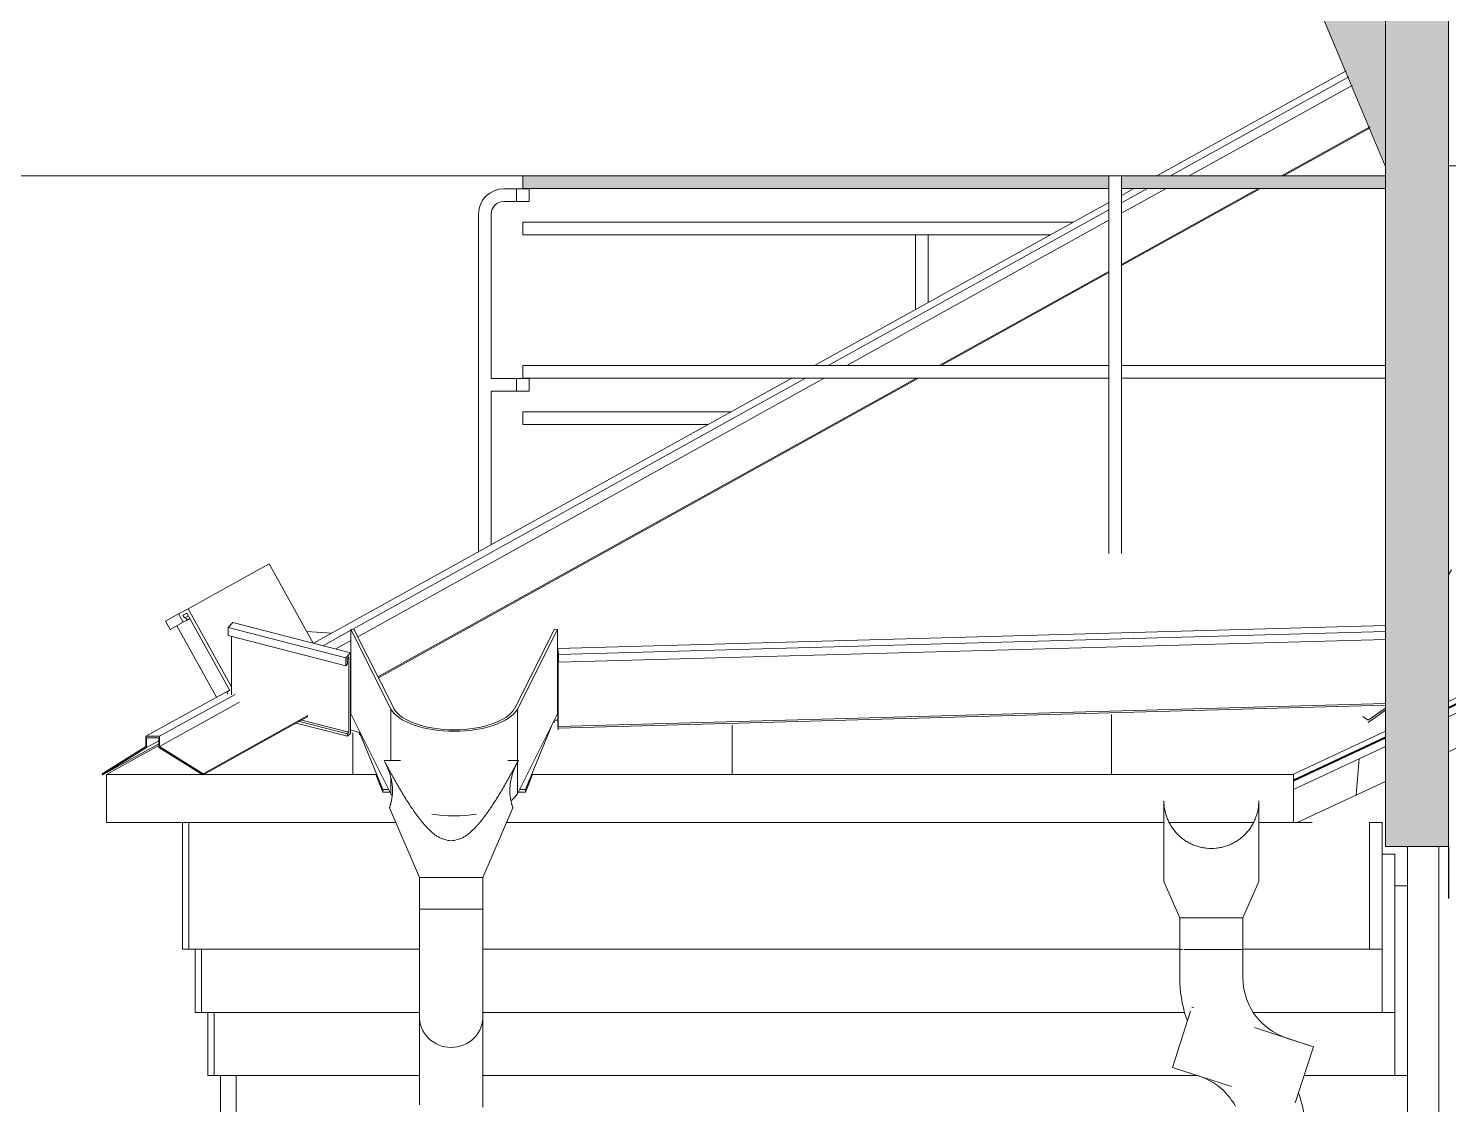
# Model space of a CAD drawing. Header units: millimetres. Extents: x -3929 to 624051, y 52832 to 514950.
# Drawn here: x 483219 to 485465, y 128100 to 129802 of the extents above; entities that cross this region are included whole.
import ezdxf

# ---------------------------------------------------------------- set-up
doc = ezdxf.new("R2010")
doc.units = ezdxf.units.MM
for name, color, linetype, lineweight in [('Антураж', 7, 'Continuous', 18), ('Крыша', 7, 'Continuous', 9), ('Крыша штриховка', 7, 'Continuous', 9), ('Обобщенные модели', 7, 'Continuous', 18), ('Ограждение', 7, 'Continuous', 9), ('Отметки', 7, 'Continuous', 9), ('Стены наружные', 7, 'Continuous', 18), ('Стены несущие', 7, 'Continuous', 30), ('Стены отделка', 7, 'Continuous', 30), ('ШТРИХОВКА', 252, 'Continuous', 15)]:
    doc.layers.add(name, color=color, linetype=linetype, lineweight=lineweight)

# ---------------------------------------------------------------- blocks, each defined once
blk = doc.blocks.new('Антураж 1 - Антураж 1-919835-Разрез 2-2')
at = {"layer": 'Антураж', "true_color": 0xfbfbf4}
blk.add_hatch(color=7, dxfattribs=at).paths.add_polyline_path([(1633.4, 16841.4), (1633.4, 17319.8), (1431.5, 17319.8), (1627.6, 16855.3)])
at = {"layer": 'Антураж'}
for p, q in [((1431.5, 17319.8), (1633.2, 16838.3)), ((1431.5, 17319.8), (1633.2, 16838.3)), ((1833.6, 16838.3), (1733.4, 16838.3))]:
    blk.add_line(p, q, dxfattribs=at)
blk = doc.blocks.new('Антураж 6 - Антураж 6-925259-Разрез 2-2')
at = {"layer": 'Антураж', "true_color": 0xfbfbf4}
blk.add_hatch(color=7, dxfattribs=at).paths.add_polyline_path([(1633.4, 15762.3), (1733.4, 15762.3), (1733.4, 17522.3), (1633.4, 17522.3), (1633.4, 15800)])
at = {"layer": 'Антураж'}
for p, q in [((1633.4, 15762.3), (1633.4, 17522.3)), ((1733.4, 17522.3), (1733.4, 15762.3)), ((1733.4, 15762.3), (1633.4, 15762.3))]:
    blk.add_line(p, q, dxfattribs=at)
blk = doc.blocks.new('Водосток - Тип 1 _карниз больше 490мм_-5158564-Разрез 2-2')
at = {"layer": 'Обобщенные модели'}
for p, q in [((75.7, 15898.4), (49.9, 15898.4)), ((262.3, 15898.4), (245.9, 15898.4)), ((58.5, 15823.4), (106.1, 15713.4)), ((206.1, 15713.4), (253.7, 15823.4)), ((106.1, 15713.4), (106.1, 15663.4)), ((156.1, 15713.4), (106.1, 15713.4)), ((206.1, 15713.4), (156.1, 15713.4)), ((206.1, 15663.4), (206.1, 15713.4)), ((106.1, 15663.4), (107.4, 15663.4)), ((106.1, 15663.4), (106.1, 15618.7)), ((107, 15663.4), (106.1, 15663.4)), ((116.7, 15663.4), (107.8, 15663.4)), ((117, 15663.4), (118.1, 15663.4)), ((134.3, 15663.4), (118.1, 15663.4)), ((134.4, 15663.4), (136.3, 15663.4)), ((156.1, 15663.4), (136.3, 15663.4)), ((175.9, 15663.4), (156.1, 15663.4)), ((175.9, 15663.4), (177.8, 15663.4)), ((194.1, 15663.4), (177.9, 15663.4)), ((194.1, 15663.4), (195.2, 15663.4)), ((204.4, 15663.4), (195.5, 15663.4)), ((204.8, 15663.4), (206.1, 15663.4)), ((206.1, 15663.4), (205.2, 15663.4)), ((206.1, 15618.7), (206.1, 15663.4)), ((106.1, 15492.2), (106.1, 15462.2)), ((106.1, 15492.2), (106.1, 15478.4)), ((106.1, 15476), (106.1, 15462.2)), ((206.1, 15462.2), (206.1, 15492.2)), ((206.1, 15478.4), (206.1, 15492.2)), ((206.1, 15462.2), (206.1, 15476))]:
    blk.add_line(p, q, dxfattribs=at)
at = {"layer": 'Обобщенные модели', "flags": 128}
for points in [[(106.1, 15618.7), (106.1, 15612.7), (106.1, 15606.7), (106.1, 15600.7), (106.1, 15594.8), (106.1, 15588.9), (106.1, 15583), (106.1, 15577.2), (106.1, 15571.5), (106.1, 15565.9), (106.1, 15560.3), (106.1, 15554.8), (106.1, 15549.4), (106.1, 15544.2), (106.1, 15539), (106.1, 15534), (106.1, 15529.1), (106.1, 15524.4), (106.1, 15519.8), (106.1, 15515.4), (106.1, 15511.1), (106.1, 15507), (106.1, 15503.1), (106.1, 15499.4), (106.1, 15495.8), (106.1, 15492.5), (106.1, 15489.3), (106.1, 15486.4), (106.1, 15483.7), (106.1, 15481.2), (106.1, 15478.9), (106.1, 15476.8), (106.1, 15476)], [(206.1, 15476), (206.1, 15478), (206.1, 15480.2), (206.1, 15482.6), (206.1, 15485.2), (206.1, 15488.1), (206.1, 15491.1), (206.1, 15494.4), (206.1, 15497.9), (206.1, 15501.5), (206.1, 15505.3), (206.1, 15509.4), (206.1, 15513.6), (206.1, 15517.9), (206.1, 15522.4), (206.1, 15527.1), (206.1, 15531.9), (206.1, 15536.9), (206.1, 15542), (206.1, 15547.2), (206.1, 15552.6), (206.1, 15558), (206.1, 15563.5), (206.1, 15569.1), (206.1, 15574.8), (206.1, 15580.6), (206.1, 15586.5), (206.1, 15592.3), (206.1, 15598.3), (206.1, 15604.2), (206.1, 15610.2), (206.1, 15616.2), (206.1, 15618.7)], [(106.1, 15353.7), (106.1, 15359.6), (106.1, 15365.5), (106.1, 15371.4), (106.1, 15377.2), (106.1, 15382.9), (106.1, 15388.6), (106.1, 15394.2), (106.1, 15399.6), (106.1, 15405), (106.1, 15410.3), (106.1, 15415.4), (106.1, 15420.4), (106.1, 15425.3), (106.1, 15430.1), (106.1, 15434.7), (106.1, 15439.1), (106.1, 15443.4), (106.1, 15447.4), (106.1, 15451.4), (106.1, 15455.1), (106.1, 15458.6), (106.1, 15462), (106.1, 15465.1), (106.1, 15468), (106.1, 15470.8), (106.1, 15473.3), (106.1, 15475.6), (106.1, 15477.6), (106.1, 15478.4)], [(206.1, 15478.4), (206.1, 15476.4), (206.1, 15474.2), (206.1, 15471.8), (206.1, 15469.2), (206.1, 15466.4), (206.1, 15463.3), (206.1, 15460), (206.1, 15456.6), (206.1, 15452.9), (206.1, 15449.1), (206.1, 15445.1), (206.1, 15440.9), (206.1, 15436.5), (206.1, 15432), (206.1, 15427.3), (206.1, 15422.5), (206.1, 15417.5), (206.1, 15412.4), (206.1, 15407.2), (206.1, 15401.9), (206.1, 15396.4), (206.1, 15390.9), (206.1, 15385.3), (206.1, 15379.6), (206.1, 15373.8), (206.1, 15368), (206.1, 15362.1), (206.1, 15356.2), (206.1, 15350.2)]]:
    blk.add_lwpolyline(points, dxfattribs=at)
at = {"layer": 'Обобщенные модели'}
for centre, major_axis, start_param, end_param in [((156.1, 15492.2), (50, 0), 3.076108, 4.712389), ((156.1, 15492.2), (50, 0), 3.076108, 4.712389), ((156.1, 15492.2), (-50, 0), 1.570796, 3.211751), ((156.1, 15492.2), (50, 0), 4.712389, 6.353343), ((156.1, 15462.2), (50, 0), 3.141593, 3.199552), ((156.1, 15462.2), (50, 0), 3.141593, 3.199552), ((156.1, 15462.2), (-50, 0), 3.08609, 3.141593), ((156.1, 15462.2), (50, 0), 6.227683, 6.283185)]:
    blk.add_ellipse(centre, major_axis=major_axis, ratio=0.951057, start_param=start_param, end_param=end_param, dxfattribs=at)
for points, knots in [([(156.1, 15771.2), (152.4, 15771.6), (147.1, 15772.7), (141.4, 15774.8), (138.2, 15776.2), (135.9, 15777.4), (133.6, 15778.7), (130.7, 15780.7), (127.2, 15783.5), (123.9, 15786.5), (121.3, 15789), (119.3, 15790.9), (117.5, 15792.8), (115, 15795.4), (112.1, 15798.7), (108.7, 15802.9), (105.4, 15807.1), (102.1, 15811.3), (99, 15815.7), (96, 15820.1), (91.9, 15825.9), (87.1, 15833.4), (79.5, 15845.5), (70.5, 15860.8), (60, 15879.5), (53.2, 15892.1), (49.9, 15898.4)], [-1, -1, -1, -1, -0.9375, -0.90625, -0.890625, -0.875, -0.859375, -0.84375, -0.8125, -0.78125, -0.765625, -0.75, -0.734375, -0.71875, -0.6875, -0.65625, -0.625, -0.59375, -0.5625, -0.53125, -0.5, -0.4375, -0.375, -0.25, -0.125, 0, 0, 0, 0]), ([(49.9, 15898.4), (52.2, 15894.2), (56.2, 15885.7), (60, 15874.8), (61.9, 15866.2), (62.7, 15861.1), (63.1, 15857.1), (63.2, 15854.2), (63.3, 15851.4), (63.3, 15848.7), (63.2, 15846.1), (63, 15843.6), (62.7, 15841.2), (62.4, 15839), (62.1, 15836.9), (61.7, 15835), (61.3, 15833.2), (60.9, 15831.5), (60.5, 15830), (60.1, 15828.6), (59.8, 15827.4), (59.4, 15826), (58.9, 15824.6), (58.6, 15823.6), (58.5, 15823.4), (58.5, 15823.4)], [-1, -1, -1, -1, -0.9411765, -0.8823529, -0.8529412, -0.8235294, -0.8088235, -0.7941176, -0.7794118, -0.7647059, -0.75, -0.7352941, -0.7205882, -0.7058824, -0.6911765, -0.6764706, -0.6617647, -0.6470588, -0.6323529, -0.6176471, -0.6029412, -0.5882353, -0.5588235, -0.5294118, -0.5000318, -0.5000318, -0.5000318, -0.5000318]), ([(262.3, 15898.4), (259, 15892.1), (252.2, 15879.5), (241.7, 15860.8), (232.7, 15845.5), (225.1, 15833.4), (220.3, 15825.9), (216.2, 15820.1), (213.2, 15815.7), (210, 15811.3), (206.8, 15807.1), (203.5, 15802.9), (200.1, 15798.7), (197.2, 15795.4), (194.7, 15792.8), (192.9, 15790.9), (190.9, 15789), (188.3, 15786.5), (185, 15783.5), (181.5, 15780.7), (178.6, 15778.7), (176.3, 15777.4), (174, 15776.2), (170.8, 15774.8), (165.1, 15772.7), (159.8, 15771.6), (156.1, 15771.2)], [-1, -1, -1, -1, -0.875, -0.75, -0.625, -0.5625, -0.5, -0.46875, -0.4375, -0.40625, -0.375, -0.34375, -0.3125, -0.28125, -0.265625, -0.25, -0.234375, -0.21875, -0.1875, -0.15625, -0.140625, -0.125, -0.109375, -0.09375, -0.0625, 0, 0, 0, 0]), ([(253.7, 15823.4), (253.7, 15823.4), (253.6, 15823.6), (253.3, 15824.6), (252.8, 15826), (252.4, 15827.4), (252.1, 15828.6), (251.7, 15830), (251.3, 15831.5), (250.9, 15833.2), (250.5, 15835), (250.1, 15836.9), (249.8, 15839), (249.5, 15841.3), (249.2, 15843.6), (249, 15846.1), (248.9, 15848.7), (248.9, 15851.4), (249, 15854.2), (249.1, 15857.1), (249.5, 15861.1), (250.3, 15866.3), (252.2, 15874.8), (256, 15885.7), (260, 15894.2), (262.3, 15898.4)], [-0.5000316, -0.5000316, -0.5000316, -0.5000316, -0.4705882, -0.4411765, -0.4117647, -0.3970588, -0.3823529, -0.3676471, -0.3529412, -0.3382353, -0.3235294, -0.3088235, -0.2941176, -0.2794118, -0.2647059, -0.25, -0.2352941, -0.2205882, -0.2058824, -0.1911765, -0.1764706, -0.1470588, -0.1176471, -0.0588235, 0, 0, 0, 0])]:
    blk.add_open_spline(points, degree=3, knots=knots, dxfattribs=at)
for points in [[(58.5, 15823.4), (58.5, 15823.4), (58.6, 15823.5), (58.6, 15823.7)], [(253.6, 15823.7), (253.6, 15823.5), (253.7, 15823.4), (253.7, 15823.4)]]:
    blk.add_open_spline(points, degree=3, dxfattribs=at)
blk = doc.blocks.new('Ограждение - 20 доп поручень 300-1864261-Разрез 2-2')
at = {"layer": 'Ограждение'}
for p, q in [((1196.2, 16822.7), (1216.2, 16822.7)), ((1196.2, 16782.7), (1196.2, 16822.7)), ((1216.2, 16822.7), (1216.2, 16782.7)), ((1196.2, 16782.7), (1196.2, 16225.8)), ((1216.2, 16225.8), (1216.2, 16782.7))]:
    blk.add_line(p, q, dxfattribs=at)
blk = doc.blocks.new('Ограждение - 20 доп поручень 300-V95-Разрез 2-2')
at = {"layer": 'Ограждение'}
for p, q in [((239.4, 16802.2), (259.4, 16802.2)), ((259.4, 16782.2), (239.4, 16782.2)), ((199.4, 16228.2), (199.4, 16762.2)), ((219.4, 16762.2), (219.4, 16502.2)), ((219.4, 16502.2), (259.4, 16502.2)), ((259.4, 16482.2), (219.4, 16482.2)), ((219.4, 16482.2), (219.4, 16239.3))]:
    blk.add_line(p, q, dxfattribs=at)
for radius in [40, 20]:
    blk.add_arc((239.4, 16762.2), radius, 90, 180, dxfattribs=at)
blk = doc.blocks.new('Ограждение - 20 доп поручень 300-V96-Разрез 2-2')
at = {"layer": 'Ограждение'}
for p, q in [((890.3, 16729.4), (890.3, 16709.4)), ((910.3, 16709.4), (910.3, 16729.4)), ((890.3, 16709.4), (890.3, 16611.1)), ((910.3, 16622.2), (910.3, 16709.4))]:
    blk.add_line(p, q, dxfattribs=at)
blk = doc.blocks.new('Ограждение - Ограждение-2505142-Разрез 2-2')
for name in ['Ограждение - 20 доп поручень 300-1864261-Разрез 2-2', 'Ограждение - 20 доп поручень 300-V95-Разрез 2-2', 'Ограждение - 20 доп поручень 300-V96-Разрез 2-2']:
    blk.add_blockref(name, (0, 0))
blk = doc.blocks.new('Тип верхнего поручня - Верхний поручень_Внутренний_-2505167-Разрез 2-2')
at = {"layer": 'Ограждение', "true_color": 0x373f43}
h = blk.add_hatch(color=149, dxfattribs=at)
h.paths.add_polyline_path([(269.4, 16802.7), (1196.2, 16802.7), (1196.2, 16822.7), (269.4, 16822.7), (269.4, 16803.1)])
h.paths.add_polyline_path([(1216.2, 16802.7), (1633.4, 16803.1), (1633.4, 16822.7), (1216.2, 16822.7), (1216.2, 16810.9)])
at = {"layer": 'Ограждение'}
for p, q in [((269.4, 16802.7), (269.4, 16822.7)), ((1196.2, 16822.7), (269.4, 16822.7)), ((1633.4, 16822.7), (1216.2, 16822.7)), ((279.4, 16802.2), (259.4, 16802.2)), ((259.4, 16802.2), (259.4, 16782.2)), ((1196.2, 16802.7), (269.4, 16802.7)), ((279.4, 16782.2), (279.4, 16802.2)), ((1633.4, 16802.7), (1216.2, 16802.7)), ((259.4, 16782.2), (279.4, 16782.2)), ((269.4, 16729.4), (269.4, 16749.4)), ((1139.7, 16749.4), (269.4, 16749.4)), ((269.4, 16729.4), (1103.6, 16729.4))]:
    blk.add_line(p, q, dxfattribs=at)
blk = doc.blocks.new('Тип перил - Перила_Внутренний_-2505187-Разрез 2-2')
at = {"layer": 'Ограждение'}
for p, q in [((269.4, 16502.7), (269.4, 16522.7)), ((1196.2, 16522.7), (269.4, 16522.7)), ((1633.4, 16522.7), (1216.2, 16522.7)), ((279.4, 16502.2), (259.4, 16502.2)), ((259.4, 16502.2), (259.4, 16482.2)), ((1196.2, 16502.7), (269.4, 16502.7)), ((279.4, 16482.2), (279.4, 16502.2)), ((1633.4, 16502.7), (1216.2, 16502.7)), ((259.4, 16482.2), (279.4, 16482.2)), ((269.4, 16429.4), (269.4, 16449.4)), ((598.5, 16449.4), (269.4, 16449.4)), ((269.4, 16429.4), (562.4, 16429.4))]:
    blk.add_line(p, q, dxfattribs=at)
blk = doc.blocks.new('Водосток - Тип 1 _карниз больше 490мм_-5161094-Разрез 2-2')
at = {"layer": 'Обобщенные модели'}
for p, q in [((1283.2, 15707.1), (1308.2, 15649.3)), ((1408.2, 15649.3), (1433.2, 15707.1)), ((1308.2, 15649.3), (1308.2, 15599.3)), ((1408.2, 15649.3), (1308.2, 15649.3)), ((1408.2, 15599.3), (1408.2, 15649.3)), ((1308.2, 15599.3), (1308.2, 15554.6)), ((1312.8, 15599.3), (1308.2, 15599.3)), ((1326.8, 15599.3), (1314.9, 15599.3)), ((1327.1, 15599.3), (1328.7, 15599.3)), ((1347.1, 15599.3), (1328.7, 15599.3)), ((1347.1, 15599.3), (1348.7, 15599.3)), ((1367.8, 15599.3), (1348.7, 15599.3)), ((1367.8, 15599.3), (1369.4, 15599.3)), ((1387.8, 15599.3), (1369.4, 15599.3)), ((1387.8, 15599.3), (1389.4, 15599.3)), ((1401.5, 15599.3), (1389.7, 15599.3)), ((1402, 15599.3), (1403.3, 15599.3)), ((1408.2, 15599.3), (1403.6, 15599.3)), ((1408.2, 15554.6), (1408.2, 15599.3)), ((1325.5, 15501.8), (1296.6, 15413.1)), ((1325.5, 15501.8), (1296.6, 15413.1)), ((1330.4, 15507.2), (1327.5, 15508.2)), ((1330.4, 15507.2), (1327.5, 15508.2)), ((1519.8, 15445.7), (1426.3, 15476.1)), ((1519.8, 15445.7), (1477.3, 15459.5)), ((1491, 15357), (1519.8, 15445.7)), ((1491, 15357), (1519.8, 15445.7)), ((1296.6, 15413.1), (1390.2, 15382.7)), ((1296.6, 15413.1), (1339.1, 15399.3))]:
    blk.add_line(p, q, dxfattribs=at)
at = {"layer": 'Обобщенные модели', "flags": 128}
for points in [[(1308.2, 15554.6), (1308.4, 15546.6), (1308.9, 15538.6), (1309.7, 15530.7), (1310.8, 15522.8), (1312.2, 15514.9), (1314, 15507.1), (1316, 15499.3), (1318.4, 15491.7), (1320.4, 15486.1)], [(1477.3, 15459.5), (1473.6, 15460.8), (1469.8, 15462.3), (1466.2, 15463.9), (1462.6, 15465.7), (1459.1, 15467.5), (1455.6, 15469.6), (1452.3, 15471.8), (1449, 15474.1), (1445.8, 15476.5), (1442.7, 15479.1), (1439.8, 15481.7), (1436.9, 15484.5), (1434.2, 15487.4), (1431.5, 15490.5), (1429, 15493.6), (1426.6, 15496.8), (1424.4, 15500.1), (1422.3, 15503.5), (1420.3, 15507), (1418.5, 15510.5), (1416.8, 15514.2), (1415.2, 15517.8), (1413.8, 15521.6), (1412.6, 15525.4), (1411.5, 15529.2), (1410.6, 15533.1), (1409.8, 15537), (1409.2, 15541), (1408.7, 15545), (1408.4, 15549), (1408.2, 15553), (1408.2, 15554.6)], [(1339.1, 15399.3), (1342.9, 15398), (1346.6, 15396.5), (1350.3, 15394.9), (1353.9, 15393.1), (1357.4, 15391.2), (1360.9, 15389.2), (1364.2, 15387), (1367.5, 15384.7), (1370.7, 15382.3), (1373.7, 15379.7), (1376.7, 15377), (1379.6, 15374.3), (1382.3, 15371.3), (1384.9, 15368.3), (1387.4, 15365.2), (1389.8, 15362), (1392.1, 15358.7), (1394.2, 15355.3), (1396.2, 15351.8)], [(1508.2, 15304.2), (1508.1, 15312.2), (1507.6, 15320.1), (1506.8, 15328.1), (1505.7, 15336), (1504.2, 15343.9), (1502.5, 15351.7), (1500.4, 15359.4), (1498.1, 15367.1), (1496.1, 15372.7)]]:
    blk.add_lwpolyline(points, dxfattribs=at)
at = {"layer": 'Обобщенные модели'}
for points, knots in [([(1433.2, 15834.3), (1433.2, 15830.1), (1432.5, 15821.6), (1429.7, 15810.7), (1426.1, 15802.2), (1423.4, 15797), (1420.9, 15793), (1418.9, 15790.1), (1416.7, 15787.3), (1414.4, 15784.6), (1412, 15782), (1409.5, 15779.5), (1406.9, 15777.2), (1404.1, 15774.9), (1401.3, 15772.9), (1398.4, 15770.9), (1395.3, 15769.1), (1392.2, 15767.4), (1389.1, 15765.9), (1385.8, 15764.5), (1382.5, 15763.3), (1378, 15761.9), (1372.3, 15760.5), (1363, 15759.2), (1353.5, 15759.2), (1344.1, 15760.5), (1338.4, 15761.9), (1333.9, 15763.3), (1330.6, 15764.5), (1327.4, 15765.9), (1324.2, 15767.4), (1321.1, 15769.1), (1318.1, 15770.9), (1315.2, 15772.9), (1312.3, 15775), (1309.6, 15777.2), (1307, 15779.5), (1304.4, 15782), (1302, 15784.6), (1299.8, 15787.3), (1297.6, 15790.1), (1295.6, 15793), (1293.1, 15797), (1290.3, 15802.2), (1286.8, 15810.7), (1283.9, 15821.6), (1283.2, 15830.1), (1283.2, 15834.3)], [-1, -1, -1, -1, -0.941176, -0.882353, -0.852941, -0.823529, -0.808824, -0.794118, -0.779412, -0.764706, -0.75, -0.735294, -0.720588, -0.705882, -0.691176, -0.676471, -0.661765, -0.647059, -0.632353, -0.617647, -0.602941, -0.588235, -0.558824, -0.529412, -0.470588, -0.441176, -0.411765, -0.397059, -0.382353, -0.367647, -0.352941, -0.338235, -0.323529, -0.308824, -0.294118, -0.279412, -0.264706, -0.25, -0.235294, -0.220588, -0.205882, -0.191176, -0.176471, -0.147059, -0.117647, -0.058824, 0, 0, 0, 0]), ([(1283.2, 15834.3), (1283.2, 15828), (1283.2, 15815.5), (1283.2, 15796.7), (1283.2, 15781.5), (1283.2, 15769.3), (1283.2, 15761.9), (1283.2, 15756), (1283.2, 15751.6), (1283.2, 15747.3), (1283.2, 15743), (1283.2, 15738.8), (1283.2, 15734.7), (1283.2, 15731.3), (1283.2, 15728.7), (1283.2, 15726.8), (1283.2, 15725), (1283.2, 15722.5), (1283.2, 15719.4), (1283.2, 15716.6), (1283.2, 15714.6), (1283.2, 15713.3), (1283.2, 15712.1), (1283.2, 15710.7), (1283.2, 15708.6), (1283.2, 15707.5), (1283.2, 15707.1)], [-1, -1, -1, -1, -0.875, -0.75, -0.625, -0.5625, -0.5, -0.46875, -0.4375, -0.40625, -0.375, -0.34375, -0.3125, -0.28125, -0.265625, -0.25, -0.234375, -0.21875, -0.1875, -0.15625, -0.140625, -0.125, -0.109375, -0.09375, -0.0625, 0, 0, 0, 0]), ([(1433.2, 15707.1), (1433.2, 15707.5), (1433.2, 15708.6), (1433.2, 15710.7), (1433.2, 15712.1), (1433.2, 15713.3), (1433.2, 15714.6), (1433.2, 15716.6), (1433.2, 15719.4), (1433.2, 15722.5), (1433.2, 15725), (1433.2, 15726.8), (1433.2, 15728.7), (1433.2, 15731.3), (1433.2, 15734.7), (1433.2, 15738.8), (1433.2, 15743), (1433.2, 15747.3), (1433.2, 15751.6), (1433.2, 15756), (1433.2, 15761.9), (1433.2, 15769.3), (1433.2, 15781.5), (1433.2, 15796.7), (1433.2, 15815.5), (1433.2, 15828), (1433.2, 15834.3)], [-1, -1, -1, -1, -0.9375, -0.90625, -0.890625, -0.875, -0.859375, -0.84375, -0.8125, -0.78125, -0.765625, -0.75, -0.734375, -0.71875, -0.6875, -0.65625, -0.625, -0.59375, -0.5625, -0.53125, -0.5, -0.4375, -0.375, -0.25, -0.125, 0, 0, 0, 0])]:
    blk.add_open_spline(points, degree=3, knots=knots, dxfattribs=at)
for points in [[(1283.2, 15823), (1283.2, 15826.8), (1283.2, 15830.5), (1283.2, 15834.3)], [(1283.2, 15834.3), (1283.2, 15830.1), (1283.6, 15825.9), (1284.3, 15821.6)], [(1432.1, 15821.6), (1432.9, 15825.9), (1433.2, 15830.1), (1433.2, 15834.3)], [(1433.2, 15834.3), (1433.2, 15830.5), (1433.2, 15826.8), (1433.2, 15823)]]:
    blk.add_open_spline(points, degree=3, dxfattribs=at)
blk = doc.blocks.new('Ограждение - Ограждение-2966262-Разрез 2-2')
at = {"layer": 'Ограждение'}
for p, q in [((1271.9, 16822.7), (1571.4, 16988.7)), ((1575.5, 16979), (1293.6, 16822.7)), ((1323, 16822.7), (1581.1, 16965.7)), ((1469, 16822.7), (1608.7, 16900.1)), ((1472.2, 16822.7), (1609.3, 16898.6)), ((1257.5, 16802.7), (1216.2, 16779.8)), ((1216.2, 16763.5), (1286.9, 16802.7)), ((1216.2, 16682.5), (1433, 16802.7)), ((1216.2, 16680.7), (1436.2, 16802.7)), ((1216.2, 16791.8), (1235.8, 16802.7)), ((730.7, 16522.7), (1196.2, 16780.7)), ((1196.2, 16768.7), (752.4, 16522.7)), ((781.8, 16522.7), (1196.2, 16752.4)), ((927.8, 16522.7), (1196.2, 16671.4)), ((931, 16522.7), (1196.2, 16669.6)), ((-61.4, 16083.6), (694.6, 16502.7)), ((716.3, 16502.7), (0.5, 16105.9)), ((8.4, 16094), (745.7, 16502.7)), ((40.2, 16030.6), (891.7, 16502.7)), ((40.9, 16029.2), (895, 16502.7)), ((-2.6, 16104.2), (-46.6, 16079.8)), ((-26.5, 16074.6), (-2.6, 16087.9)), ((-326.8, 15936.5), (-194.6, 16009.7)), ((-185.7, 16002.7), (-305.1, 15936.5)), ((-305.1, 15920.2), (-178.6, 15990.3)), ((-236.2, 15877.4), (-70.5, 15969.3)), ((-236.1, 15875.7), (-70.4, 15967.6)), ((-395.2, 15875.4), (-306.4, 15924.6)), ((-316, 15936.5), (-326.8, 15936.5)), ((-326.8, 15936.5), (-326.8, 15920.2)), ((-325.5, 15918.7), (-325.5, 15934.3)), ((-325.5, 15934.3), (-316, 15934.3)), ((-325.5, 15918.7), (-306.4, 15929.3)), ((-305.1, 15936.5), (-316, 15936.5)), ((-316, 15934.3), (-306.4, 15934.3)), ((-306.4, 15934.3), (-306.4, 15918.7)), ((-305.1, 15920.2), (-305.1, 15936.5)), ((-326.8, 15920.2), (-395.7, 15877.4)), ((-395.2, 15875.4), (-325.5, 15918.7)), ((-306.4, 15918.7), (-236.7, 15875.4)), ((-236.2, 15877.4), (-305.1, 15920.2)), ((-395.7, 15877.4), (-395.2, 15875.4)), ((-236.7, 15875.4), (-236.2, 15877.4))]:
    blk.add_line(p, q, dxfattribs=at)
blk = doc.blocks.new('Ограждение - Ограждение-5160384-Разрез 2-2')
at = {"layer": 'Ограждение'}
for p, q in [((1633.4, 15981.1), (1606.2, 15962)), ((1606.2, 15958.5), (1633.4, 15977.9)), ((1606.2, 15962), (1597.8, 15967.9))]:
    blk.add_line(p, q, dxfattribs=at)
blk = doc.blocks.new('Антураж 13 - Антураж 13-5662834-Разрез 2-2')
at = {"layer": 'Антураж'}
blk.add_line((-32.8, 16099.4), (-72.5, 16102.2), dxfattribs=at)
blk = doc.blocks.new('Антураж 14 - Антураж 14-5663099-Разрез 2-2')
at = {"layer": 'Антураж'}
for p, q in [((-260.1, 16138.2), (-131.8, 16209.3)), ((-131.8, 16209.3), (-62.3, 16083.9)), ((-62.3, 16083.9), (-131.8, 16209.3)), ((-275, 16130), (-295.5, 16118.5)), ((-260.1, 16138.2), (-275, 16130)), ((-275, 16130), (-267.7, 16116.8)), ((-268.2, 16128), (-262.1, 16131.4)), ((-265.7, 16123.6), (-268.2, 16128)), ((-259.5, 16127.1), (-264, 16124.6)), ((-262.1, 16131.4), (-194.2, 16008.9)), ((-191.5, 16014.5), (-260.1, 16138.2)), ((-288.3, 16105.4), (-295.5, 16118.5)), ((-267.7, 16116.8), (-288.3, 16105.4)), ((-215.2, 15998.3), (-277.8, 16111.2)), ((-267.7, 16116.8), (-261.6, 16120.2)), ((-264, 16124.6), (-265.7, 16123.6)), ((-261.6, 16120.2), (-264, 16124.6)), ((-257.2, 16122.6), (-261.6, 16120.2)), ((-194.2, 16008.9), (-198.6, 16006.5)), ((-198.6, 16006.5), (-197.1, 16003.9))]:
    blk.add_line(p, q, dxfattribs=at)
blk = doc.blocks.new('Антураж 15 - Антураж 15-5663413-Разрез 2-2')
at = {"layer": 'Антураж'}
for p, q in [((-196.8, 16108.5), (-189.4, 16116.5)), ((-10.7, 16060.6), (-196.8, 16108.5)), ((-196.8, 16095.7), (-196.8, 16108.5)), ((-3.3, 16068.7), (-189.4, 16116.5)), ((-2.6, 16105.6), (2.3, 16106.1)), ((-2.6, 15972), (-2.6, 16105.6)), ((60.8, 15979.4), (-2.6, 16105.6)), ((2.3, 16106.1), (65.7, 15979.9)), ((319.4, 16106.1), (256, 15979.9)), ((260.8, 15979.4), (324.2, 16105.6)), ((324.2, 16105.6), (319.4, 16106.1)), ((324.2, 16105.6), (324.2, 15972)), ((324.9, 16075.6), (1633.4, 16111.7)), ((-10.7, 16047.9), (-196.8, 16095.7)), ((-191.5, 16001.9), (-191.5, 16094.4)), ((325.7, 16066.1), (1633.4, 16102.2)), ((325.7, 16053.6), (1633.4, 16089.8)), ((-3.3, 16068.7), (-10.7, 16060.6)), ((-10.7, 16060.6), (-10.7, 16047.9)), ((-8.5, 16058.7), (-5.5, 16062.1)), ((-8.5, 16054.5), (-8.5, 16058.7)), ((-5.5, 16062.1), (-5.5, 15943.1)), ((-3.3, 15941.2), (-3.3, 16068.7)), ((324.9, 16075.6), (324.9, 15952.3)), ((325.7, 16066.1), (324.9, 16075.6)), ((325.1, 16068.6), (325.5, 16064.7)), ((325.1, 15952.3), (325.1, 16068.6)), ((325.4, 16061.7), (325.4, 16057.5)), ((325.5, 16060.6), (325.4, 16061.7)), ((325.5, 16064.7), (325.5, 16060.6)), ((325.7, 16053.6), (325.7, 16066.1)), ((-10.7, 16047.9), (-7.7, 16051.2)), ((-7.7, 16055.4), (-8.5, 16054.5)), ((-7.7, 16051.2), (-7.7, 16055.4)), ((325.4, 16057.5), (325.7, 16053.6)), ((-2.6, 15972), (60.8, 15845.7)), ((60.8, 15898.4), (60.8, 15979.4)), ((260.8, 15898.4), (260.8, 15979.4)), ((324.2, 15972), (260.8, 15845.7)), ((325.1, 15952.3), (1633.4, 15988.5)), ((325.4, 15949.5), (1633.4, 15985.7)), ((-88.8, 15957.3), (-7.7, 15936.5)), ((-7.7, 15940.7), (-83.6, 15960.2)), ((-5.5, 15943.1), (-80, 15962.3)), ((-3.3, 15946.7), (10.9, 15942.8)), ((273.4, 15852.5), (315.9, 15955.3)), ((318.7, 15958), (318.7, 15961)), ((319.3, 15962.2), (325.1, 15962.3)), ((325.4, 15949.5), (325.1, 15952.3)), ((325.4, 15946.7), (325.4, 15949.5)), ((-5.5, 15943.1), (-7.7, 15940.7)), ((-7.7, 15936.5), (-3.3, 15941.2)), ((-7.7, 15940.7), (-7.7, 15936.5)), ((10.9, 15942.8), (48.2, 15852.5)), ((10.9, 15938.7), (10.9, 15942.8)), ((260.8, 15845.7), (260.8, 15895.7)), ((48.2, 15848.3), (36.8, 15876)), ((60.8, 15845.7), (60.8, 15870.2)), ((284.9, 15876), (273.4, 15848.3)), ((48.2, 15852.5), (57.4, 15852.5)), ((48.2, 15848.3), (48.2, 15852.5)), ((59.5, 15848.3), (48.2, 15848.3)), ((273.4, 15848.3), (262.1, 15848.3)), ((264.2, 15852.5), (273.4, 15852.5)), ((273.4, 15848.3), (273.4, 15852.5))]:
    blk.add_line(p, q, dxfattribs=at)
for centre, major_axis, start_param, end_param in [((160.8, 15991.5), (103.5, 0), 3.401894, 6.022884), ((160.8, 15991.5), (98.5, 0), 3.402795, 6.021983), ((160.8, 15857.8), (103.5, 0), 3.401894, 3.448762), ((160.8, 15857.8), (103.5, 0), 5.780352, 6.022884), ((160.8, 15857.8), (103.5, 0), 4.362112, 5.062666)]:
    blk.add_ellipse(centre, major_axis=major_axis, ratio=0.454301, start_param=start_param, end_param=end_param, dxfattribs=at)

msp = doc.modelspace()

# ---------------------------------------------------------------- hatches: boundary and pattern name
at = {"layer": 'Крыша'}
h = msp.add_hatch(dxfattribs=at)
h.set_pattern_fill('FP_3', color=256, style=0, pattern_type=2)
h.set_pattern_definition([(45, (492818.01, 121045.93), (-106.066, 106.066), [])])
h.paths.add_polyline_path([(497409.243, 128613.867), (497409.243, 128622.701), (491314.294, 131477.784), (485464.54, 128737.204), (485464.54, 128728.725), (491314.294, 131468.95), (497391.92, 128621.981)])
h.paths.add_polyline_path([(485219.344, 128613.867), (485364.54, 128681.881), (485364.54, 128690.716), (485219.344, 128622.701)])
msp.add_hatch(color=256, dxfattribs=at).paths.add_polyline_path([(497409.243, 128611.658), (497409.243, 128612.762), (491313.115, 131467.293), (485464.54, 128727.62), (485464.54, 128726.516), (491314.294, 131466.741), (497406.886, 128612.762)])
h = msp.add_hatch(dxfattribs=at)
h.set_pattern_fill('FP_4', color=256, style=0, pattern_type=2)
h.set_pattern_definition([(76.301, (493918.01, 121045.93), (1300.032, 6399.994), [388.03, -16080.42]), (78.518, (494064.5, 121748.13), (0.0002, 3200), [58.34, -6472.36]), (80.77, (494020.91, 121480.23), (1300.0188, 9599.9973), [271.41, -15938.46]), (78.518, (494009.3, 121423.06), (0.0002, 3200), [58.34, -6472.36]), (84.201, (494076.1, 121805.3), (-0.0124, 3200), [388.03, -12477.82]), (95.799, (494118, 123100.83), (-1299.964, 9600.005), [388.03, -12477.82]), (101.482, (494020.9, 123811.63), (-1300, 3200), [58.34, -6472.36]), (99.23, (494064.51, 123543.73), (-1300.013, 6399.997), [271.41, -15938.46]), (101.482, (494076.1, 123486.53), (-1300, 3200), [58.34, -6472.36]), (103.699, (494009.31, 123868.83), (-2600.047, 9599.987), [388.03, -16080.42]), (76.301, (494018.01, 121045.93), (1300.032, 6399.994), [431.31, -16037.15]), (76.301, (493118.01, 121045.93), (1300.032, 6399.994), [462.63, -16005.83]), (76.301, (492918.01, 121045.93), (1300.032, 6399.994), [462.63, -16005.83]), (76.301, (493618.01, 121045.93), (1300.032, 6399.994), [462.63, -16005.83]), (76.301, (493718.01, 121045.93), (1300.032, 6399.994), [462.63, -16005.83]), (76.301, (493518.01, 121045.93), (1300.032, 6399.994), [462.63, -16005.83]), (76.301, (493818.01, 121045.93), (1300.032, 6399.994), [462.63, -16005.83]), (76.301, (493018.01, 121045.93), (1300.032, 6399.994), [462.63, -16005.83]), (76.301, (493218.01, 121045.93), (1300.032, 6399.994), [462.63, -16005.83]), (76.301, (493418.01, 121045.93), (1300.032, 6399.994), [462.63, -16005.83]), (76.301, (493318.01, 121045.93), (1300.032, 6399.994), [462.63, -16005.83]), (76.301, (492818.01, 121045.93), (1300.032, 6399.994), [462.63, -16005.83]), (80.77, (493624.1, 121496.23), (1300.019, 9599.9973), [462.63, -15747.24]), (80.77, (493424.1, 121496.23), (1300.019, 9599.9973), [462.63, -15747.24]), (80.77, (493224.1, 121496.23), (1300.019, 9599.9973), [462.63, -15747.24]), (80.77, (493324.1, 121496.23), (1300.019, 9599.9973), [462.63, -15747.24]), (80.77, (493824.11, 121496.23), (1300.019, 9599.9973), [462.63, -15747.24]), (80.77, (493124.1, 121496.23), (1300.019, 9599.9973), [462.63, -15747.24]), (80.77, (493724.1, 121496.23), (1300.019, 9599.9973), [462.63, -15747.24]), (80.77, (493024.1, 121496.23), (1300.019, 9599.9973), [462.63, -15747.24]), (80.77, (493524.1, 121496.23), (1300.019, 9599.9973), [462.63, -15747.24]), (80.77, (492818.01, 121465.48), (1300.019, 9599.9973), [475.15, -15734.72]), (80.77, (492924.1, 121496.23), (1300.019, 9599.9973), [462.63, -15747.24]), (80.77, (493924.11, 121496.23), (1300.019, 9599.9973), [462.63, -15747.24]), (85.355, (493595.17, 121953.36), (-0.0043, 3200.0005), [462.63, -15590.1]), (85.355, (493695.17, 121953.36), (-0.0043, 3200.0005), [462.63, -15590.1]), (85.355, (493195.17, 121953.36), (-0.0043, 3200.0005), [462.63, -15590.1]), (85.355, (493395.17, 121953.36), (-0.0043, 3200.0005), [462.63, -15590.1]), (90, (493230.8, 122414.6), (-1300, 8e-14), [462.63, -2737.37]), (90, (493430.8, 122414.6), (-1300, 8e-14), [462.63, -2737.37]), (90, (493330.8, 122414.6), (-1300, 8e-14), [462.63, -2737.37]), (103.699, (494118.01, 123826.33), (-2600.047, 9599.987), [431.31, -16037.15]), (85.355, (493995.21, 121953.36), (-0.0043, 3200.0005), [462.63, -15590.1]), (85.355, (492892.98, 121934.7), (-0.0043, 3200.0005), [475.15, -15577.58]), (85.355, (493095.17, 121953.36), (-0.0043, 3200.0005), [462.63, -15590.1]), (85.355, (492995.17, 121953.36), (-0.0043, 3200.0005), [462.63, -15590.1]), (85.355, (493795.17, 121953.36), (-0.0043, 3200.0005), [462.63, -15590.1]), (85.355, (493295.17, 121953.36), (-0.0043, 3200.0005), [462.63, -15590.1]), (85.355, (493895.21, 121953.36), (-0.0043, 3200.0005), [462.63, -15590.1]), (85.355, (493495.17, 121953.36), (-0.0043, 3200.0005), [462.63, -15590.1]), (90, (493030.8, 122414.6), (-1300, 8e-14), [462.63, -2737.37]), (86.127, (492829.52, 122560.93), (-0.0276, 3200), [85.2, -19158.76]), (90, (492829.5, 122427.7), (-1300, 8e-14), [133.23, -3066.77]), (86.127, (492818.01, 122257.63), (-0.0276, 3200), [170.4, -19073.56]), (90, (492818, 122191), (-1300, 8e-14), [66.62, -3133.38]), (90, (492930.6, 122408.3), (-1300, 8e-14), [475.15, -2724.85]), (90, (493130.8, 122414.6), (-1300, 8e-14), [462.63, -2737.37]), (93.873, (492823.77, 123015.83), (-1299.8635, 16000.011), [85.2, -19158.76]), (90, (492823.8, 122882.5), (-1300, 8e-14), [133.23, -3066.77]), (93.873, (492835.28, 122712.53), (-1299.8635, 16000.011), [170.4, -19073.56]), (90, (492835.3, 122645.9), (-1300, 8e-14), [66.62, -3133.38]), (90, (493530.8, 122414.6), (-1300, 8e-14), [462.63, -2737.37]), (90, (493930.8, 122414.6), (-1300, 8e-14), [462.63, -2737.37]), (90, (493830.8, 122414.6), (-1300, 8e-14), [462.63, -2737.37]), (90, (493730.8, 122414.6), (-1300, 8e-14), [462.63, -2737.37]), (90, (493630.8, 122414.6), (-1300, 8e-14), [462.63, -2737.37]), (90, (494030.8, 122414.6), (-1300, 8e-14), [462.63, -2737.37]), (94.645, (493030.82, 122877.23), (-1299.9824, 12800.0017), [462.63, -15590.1]), (94.645, (494030.81, 122877.23), (-1299.9824, 12800.0017), [462.63, -15590.1]), (94.645, (493330.82, 122877.23), (-1299.9824, 12800.0017), [462.63, -15590.1]), (94.645, (492930.57, 122883.53), (-1299.9824, 12800.0017), [475.15, -15577.58]), (94.645, (493930.81, 122877.23), (-1299.9824, 12800.0017), [462.63, -15590.1]), (94.645, (493130.82, 122877.23), (-1299.9824, 12800.0017), [462.63, -15590.1]), (94.645, (493530.82, 122877.23), (-1299.9824, 12800.0017), [462.63, -15590.1]), (94.645, (493430.82, 122877.23), (-1299.9824, 12800.0017), [462.63, -15590.1]), (94.645, (493230.82, 122877.23), (-1299.9824, 12800.0017), [462.63, -15590.1]), (94.645, (493630.82, 122877.23), (-1299.9824, 12800.0017), [462.63, -15590.1]), (94.645, (493830.81, 122877.23), (-1299.9824, 12800.0017), [462.63, -15590.1]), (94.645, (493730.82, 122877.23), (-1299.9824, 12800.0017), [462.63, -15590.1]), (99.23, (493995.21, 123338.53), (-1300.013, 6399.997), [462.63, -15747.24]), (99.23, (493595.17, 123338.53), (-1300.013, 6399.997), [462.63, -15747.24]), (99.23, (493895.21, 123338.53), (-1300.013, 6399.997), [462.63, -15747.24]), (99.23, (493195.17, 123338.53), (-1300.013, 6399.997), [462.63, -15747.24]), (99.23, (493095.17, 123338.53), (-1300.013, 6399.997), [462.63, -15747.24]), (99.23, (493395.17, 123338.53), (-1300.013, 6399.997), [462.63, -15747.24]), (99.23, (493495.17, 123338.53), (-1300.013, 6399.997), [462.63, -15747.24]), (99.23, (493695.17, 123338.53), (-1300.013, 6399.997), [462.63, -15747.24]), (99.23, (493295.17, 123338.53), (-1300.013, 6399.997), [462.63, -15747.24]), (99.23, (492995.17, 123338.53), (-1300.013, 6399.997), [462.63, -15747.24]), (99.23, (493795.17, 123338.53), (-1300.013, 6399.997), [462.63, -15747.24]), (99.23, (492892.98, 123357.13), (-1300.013, 6399.997), [475.15, -15734.72]), (103.699, (493924.11, 123795.63), (-2600.047, 9599.987), [462.63, -16005.83]), (103.699, (492924.1, 123795.63), (-2600.047, 9599.987), [462.63, -16005.83]), (103.699, (493724.1, 123795.63), (-2600.047, 9599.987), [462.63, -16005.83]), (103.699, (493524.1, 123795.63), (-2600.047, 9599.987), [462.63, -16005.83]), (103.699, (493224.1, 123795.63), (-2600.047, 9599.987), [462.63, -16005.83]), (103.699, (493124.1, 123795.63), (-2600.047, 9599.987), [462.63, -16005.83]), (103.699, (493324.1, 123795.63), (-2600.047, 9599.987), [462.63, -16005.83]), (103.699, (493824.11, 123795.63), (-2600.047, 9599.987), [462.63, -16005.83]), (103.699, (493024.1, 123795.63), (-2600.047, 9599.987), [462.63, -16005.83]), (103.699, (493624.1, 123795.63), (-2600.047, 9599.987), [462.63, -16005.83]), (103.699, (493424.1, 123795.63), (-2600.047, 9599.987), [462.63, -16005.83])])
h.paths.add_polyline_path([(485219.344, 128545.933), (485225.193, 128545.933), (485364.54, 128611.658), (485364.54, 128666.421), (485219.344, 128598.407), (485219.344, 128570.533)])
h.paths.add_polyline_path([(497403.394, 128545.933), (497409.243, 128545.933), (497409.243, 128598.407), (491314.294, 131453.49), (486129.344, 129024.682), (486129.344, 128969.468), (491314.294, 131398.276), (491351.197, 131381.323), (491381.074, 131395.957), (492757.159, 130722.388), (497383.77, 128555.125)])
h.paths.add_polyline_path([(485464.54, 128658.051), (485469.183, 128660.226), (485469.105, 128715.403), (485464.54, 128713.265), (485464.54, 128679.419)])
at = {"layer": 'Крыша штриховка'}
h = msp.add_hatch(dxfattribs=at)
h.set_pattern_fill('FP_9', color=256, style=0, pattern_type=2)
h.set_pattern_definition([(90, (483731.1, 132282.44), (-600, 4e-14), [])])
h.paths.add_polyline_path([(483342.211, 128621.981), (483492.133, 128622.763), (483424.729, 128664.611), (483424.729, 128667.722), (483353.527, 128628.254)])
h.paths.add_polyline_path([(484597.291, 128621.981), (485219.344, 128622.701), (485364.54, 128690.716), (485364.54, 128717.235), (485337.291, 128705.379), (485328.866, 128713.852), (485357.129, 128728.771), (484056.493, 128692.638), (484055.346, 128704.563), (484049.814, 128704.41), (484015.968, 128621.981), (484487.062, 128621.981)])
h.paths.add_polyline_path([(483495.64, 128621.981), (483767.899, 128621.981), (483742.043, 128684.95), (483727.836, 128688.749), (483727.382, 128686.658), (483723.452, 128682.409), (483642.302, 128703.278), (483498.088, 128623.339)])
h.paths.add_polyline_path([(485258.66, 129358.449), (485364.54, 129358.449), (485364.54, 129548.586), (485167.279, 129548.586), (484947.317, 129426.66), (484947.317, 129358.449)])
h.paths.add_polyline_path([(484927.317, 129358.449), (484927.317, 129415.573), (484824.263, 129358.449)])
h.paths.add_polyline_path([(485203.36, 129568.586), (485364.54, 129568.586), (485364.54, 129587.369), (485340.457, 129644.58), (485258.66, 129599.24)])
h.paths.add_polyline_path([(490246.112, 130980.732), (490253.201, 130980.732), (490952.453, 131308.754), (490952.453, 131334.72), (490196.77, 130980.732), (490218.698, 130980.732)])
h.paths.add_polyline_path([(487705.815, 130995.306), (488599.499, 131466.714), (488474.244, 131466.714), (487623.802, 130995.306), (487627.979, 130995.306)])
h.paths.add_polyline_path([(487777.231, 130995.306), (489968.365, 130995.306), (490952.453, 131456.287), (490952.453, 131466.714), (488627.484, 131466.714), (488239.86, 131251.746)])
h.paths.add_polyline_path([(495190.213, 131413.236), (496461.373, 131413.236), (496488.831, 131428.932), (496440.897, 131445.231), (494709.222, 131445.231), (494709.222, 131413.236), (494958.748, 131413.236)])
h.paths.add_polyline_path([(492650.222, 131413.236), (492650.222, 131445.231), (492643.302, 131445.231), (492643.302, 131466.714), (492106.554, 131466.714), (492106.554, 131413.236), (492643.954, 131413.236)])
h.paths.add_polyline_path([(494607.222, 131413.236), (494607.222, 131445.231), (492752.222, 131445.231), (492752.222, 131413.236), (494517.835, 131413.236)])
at = {"layer": 'ШТРИХОВКА'}
h = msp.add_hatch(dxfattribs=at)
h.set_pattern_fill('FP_2', color=252, style=0, pattern_type=2)
h.set_pattern_definition([(0, (492818.01, 121045.93), (406.4, 101.6), [33.528, -271.272, 33.528, -271.272, -1625.6]), (0, (492818.01, 121045.93), (406.4, 101.6), [-609.6, 33.528, -576.072, 33.528, -271.272, -711.2]), (0, (492818.01, 121045.93), (406.4, 101.6), [-1524, 33.528, -169.672, 33.528, -474.472]), (120, (492970.41, 121096.73), (-291.1882, 301.1527), [33.528, -271.272, 33.528, -271.272, -1625.6]), (120, (492970.41, 121096.73), (-291.1882, 301.1527), [-609.6, 33.528, -576.072, 33.528, -271.272, -711.2]), (120, (492970.41, 121096.73), (-291.1882, 301.1527), [-1524, 33.528, -169.672, 33.528, -474.472]), (240, (493021.21, 121299.93), (-115.2118, -402.7527), [33.528, -271.272, 33.528, -271.272, -1625.6]), (240, (493021.21, 121299.93), (-115.2118, -402.7527), [-609.6, 33.528, -576.072, 33.528, -271.272, -711.2]), (240, (493021.21, 121299.93), (-115.2118, -402.7527), [-1524, 33.528, -169.672, 33.528, -474.472])])
h.paths.add_polyline_path([(485464.54, 128425.933), (485469.344, 128425.933), (485469.344, 128545.933), (485619.344, 128545.933), (485974.54, 128425.933), (485974.54, 128650.51), (485965.594, 128646.124), (485961.567, 128654.337), (485961.567, 128642.175), (485846.567, 128642.175), (485846.567, 128757.175), (485961.567, 128757.175), (485961.567, 128738.816), (485974.54, 128745.177), (485974.54, 128965.606), (485469.087, 128728.505), (485469.183, 128660.226), (485464.54, 128658.051), (485464.54, 128508.232)])
h.paths.add_polyline_path([(485464.54, 128737.559), (485974.54, 128976.46), (485974.54, 131957.278), (485464.54, 131957.278), (485465.069, 131582.004), (485624.619, 131582.004), (485664.937, 131357.797), (485702.56, 131323.224), (485722.781, 131290.764), (485734.376, 131259.648), (485740.498, 131223.015), (485739.78, 131188.551), (485734.213, 131161.352), (485727.264, 131140.752), (485714.316, 131113.515), (485710.732, 131106.424), (485779.616, 131059.754), (485708.936, 130957.975), (485717.887, 130135.698), (485718.45, 130065.776), (485766.459, 130065.776), (485563.216, 129584.224), (485464.54, 129584.224), (485464.54, 128745.846)])

# ---------------------------------------------------------------- linework, layer by layer
at = {"layer": 'Крыша'}
for p, q in [((491314.294, 131477.784), (485464.54, 128737.559)), ((485364.54, 128690.716), (485219.344, 128622.701)), ((483424.729, 128667.722), (483342.211, 128621.981)), ((483342.211, 128621.981), (483493.447, 128621.981)), ((483342.211, 128545.933), (483342.211, 128621.981)), ((483495.64, 128621.981), (483767.899, 128621.981)), ((484015.968, 128621.981), (485219.344, 128621.981)), ((485219.344, 128622.701), (485219.344, 128611.658)), ((483342.211, 128545.933), (483800.225, 128545.933)), ((483974.195, 128545.933), (485014.344, 128545.933)), ((485022.967, 128545.933), (485155.72, 128545.933)), ((485164.344, 128545.933), (485219.344, 128545.933)), ((485248.693, 128545.933), (485225.193, 128545.933))]:
    msp.add_line(p, q, dxfattribs=at)
at = {"layer": 'Крыша', "lineweight": 18}
for p, q in [((485464.54, 128728.725), (491314.294, 131468.95)), ((485464.54, 128727.62), (491314.294, 131467.845)), ((485464.54, 128726.516), (485619.344, 128799.032)), ((485464.54, 128713.265), (485619.344, 128785.78)), ((485464.54, 128658.051), (485619.344, 128730.566)), ((485219.344, 128613.867), (485364.54, 128681.881)), ((485219.344, 128612.762), (485364.54, 128680.777)), ((485219.344, 128611.658), (485364.54, 128679.673)), ((485219.344, 128598.407), (485364.54, 128666.421)), ((485219.344, 128611.658), (485219.344, 128545.933)), ((485225.193, 128545.933), (485364.54, 128611.208)), ((485219.344, 128545.933), (485225.193, 128545.933))]:
    msp.add_line(p, q, dxfattribs=at)
at = {"layer": 'Отметки', "lineweight": 5}
msp.add_line((484161.66, 129568.586), (482272.701, 129568.586), dxfattribs=at)
at = {"layer": 'Стены наружные'}
for p, q in [((483462.211, 128345.933), (483462.211, 128545.933)), ((483472.211, 128545.933), (483472.211, 128345.933)), ((483462.211, 128345.933), (483837.373, 128345.933)), ((483482.211, 128245.933), (483482.211, 128345.933)), ((483492.211, 128345.933), (483492.211, 128245.933)), ((483937.048, 128345.933), (485038.204, 128345.933)), ((485139.344, 128345.933), (485339.344, 128345.933)), ((483482.211, 128245.933), (483837.706, 128245.933)), ((483502.211, 128145.933), (483502.211, 128245.933)), ((483512.211, 128245.933), (483512.211, 128145.933)), ((483936.945, 128245.933), (485047.338, 128245.933)), ((485156.323, 128245.933), (485359.344, 128245.933)), ((483502.211, 128145.933), (483837.321, 128145.933)), ((483522.211, 127795.933), (483522.211, 128145.933)), ((483547.211, 128145.933), (483547.211, 127795.933)), ((483937.009, 128145.933), (485067.999, 128145.933)), ((485236.097, 128145.933), (485379.344, 128145.933))]:
    msp.add_line(p, q, dxfattribs=at)
at = {"layer": 'Стены несущие'}
msp.add_line((485464.54, 128508.232), (485464.54, 128425.933), dxfattribs=at)
at = {"layer": 'Стены отделка', "lineweight": 9}
for p, q in [((485339.344, 128545.933), (485339.344, 128345.933)), ((485359.344, 128545.933), (485339.344, 128545.933)), ((485359.344, 128245.933), (485359.344, 128545.933)), ((485379.344, 128495.933), (485359.344, 128495.933)), ((485379.344, 128145.933), (485379.344, 128495.933)), ((485399.344, 128508.232), (485399.344, 127795.933)), ((485449.344, 127795.933), (485449.344, 128508.232)), ((485399.344, 128445.933), (485379.344, 128445.933)), ((485339.344, 128345.933), (485359.344, 128345.933)), ((485359.344, 128245.933), (485379.344, 128245.933)), ((485379.344, 128145.933), (485399.344, 128145.933))]:
    msp.add_line(p, q, dxfattribs=at)

# ---------------------------------------------------------------- block references
at = {"layer": 'Антураж'}
for name in ['Антураж 1 - Антураж 1-919835-Разрез 2-2', 'Антураж 6 - Антураж 6-925259-Разрез 2-2', 'Антураж 14 - Антураж 14-5663099-Разрез 2-2', 'Антураж 15 - Антураж 15-5663413-Разрез 2-2', 'Антураж 13 - Антураж 13-5662834-Разрез 2-2']:
    msp.add_blockref(name, (483731.112, 112745.933), dxfattribs=at)
at = {"layer": 'Обобщенные модели'}
for name in ['Водосток - Тип 1 _карниз больше 490мм_-5158564-Разрез 2-2', 'Водосток - Тип 1 _карниз больше 490мм_-5161094-Разрез 2-2']:
    msp.add_blockref(name, (483731.112, 112745.933), dxfattribs=at)
at = {"layer": 'Ограждение'}
for name in ['Ограждение - Ограждение-2966262-Разрез 2-2', 'Ограждение - Ограждение-5160384-Разрез 2-2', 'Ограждение - Ограждение-2505142-Разрез 2-2', 'Тип верхнего поручня - Верхний поручень_Внутренний_-2505167-Разрез 2-2', 'Тип перил - Перила_Внутренний_-2505187-Разрез 2-2']:
    msp.add_blockref(name, (483731.112, 112745.933), dxfattribs=at)

doc.saveas('drawing.dxf')
